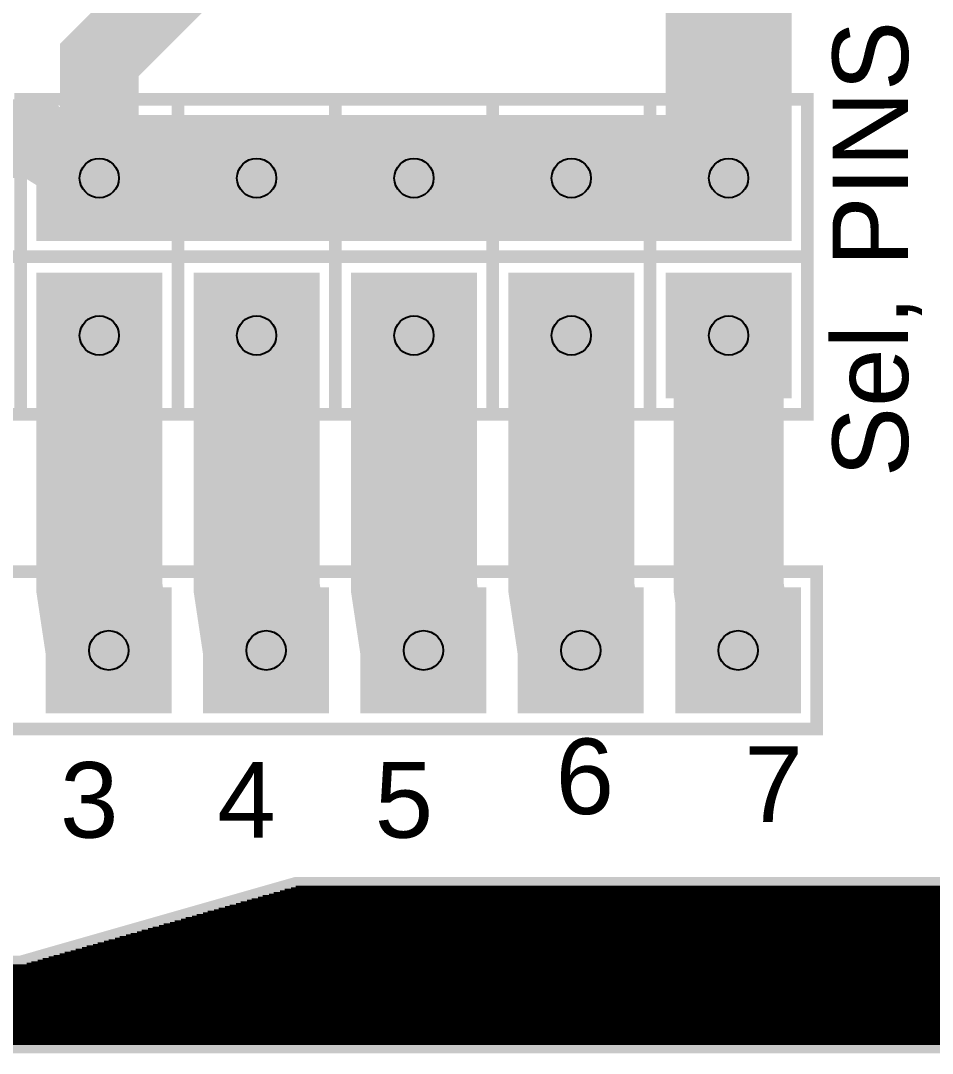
# Model space of a CAD drawing. Extents: x -1.19 to 1.19, y -1.21 to 1.21.
# Drawn here: x -0.615 to -0.036, y -1.21 to -0.554 of the extents above; entities that cross this region are included whole.
import ezdxf

# ---------------------------------------------------------------- set-up
doc = ezdxf.new("R2010")
doc.units = 0
doc.layers.get('0').update_dxf_attribs({"linetype": 'CONTINUOUS'})

# ---------------------------------------------------------------- blocks, each defined once
blk = doc.blocks.new('RPAD')
blk.add_trace([(-0.5, -0.5), (-0.5, 0.5), (0.5, -0.5), (0.5, 0.5)])

msp = doc.modelspace()

# ---------------------------------------------------------------- linework, layer by layer
for points, const_width in [([(-0.165, -0.654), (-0.165, -0.254), (-0.19, -0.254)], 0.08), ([(-0.515, -0.354), (-0.515, -0.529), (-0.565, -0.579), (-0.565, -0.654)], 0.05), ([(-0.565, -0.654), (-0.605, -0.629), (-1.09, -0.629)], 0.05), ([(-0.565, -0.654), (-0.465, -0.654)], 0.08), ([(-0.465, -0.654), (-0.365, -0.654)], 0.08), ([(-0.365, -0.654), (-0.265, -0.654)], 0.08), ([(-0.265, -0.654), (-0.165, -0.654)], 0.08), ([(-0.565, -0.754), (-0.565, -0.914), (-0.559, -0.954)], 0.08), ([(-0.465, -0.754), (-0.465, -0.914), (-0.459, -0.954)], 0.08), ([(-0.365, -0.754), (-0.365, -0.914), (-0.359, -0.954)], 0.08), ([(-0.265, -0.754), (-0.265, -0.914), (-0.259, -0.954)], 0.08), ([(-0.165, -0.754), (-0.165, -0.914), (-0.159, -0.954)], 0.07), ([(-0.99, -1.104), (-0.94, -1.154), (-0.615, -1.154), (-0.44, -1.104), (1.184, -1.104), (1.184, -1.204), (-1.165, -1.204), (-1.165, -1.104), (-0.99, -1.104)], 0.012)]:
    msp.add_lwpolyline(points, dxfattribs=dict(const_width=const_width))
for points in [[(-0.454, -1.108), (1.184, -1.108)], [(-0.45, -1.107), (1.184, -1.107)], [(-0.447, -1.106), (1.184, -1.106)], [(-0.443, -1.105), (1.184, -1.105)], [(-0.44, -1.104), (1.184, -1.104)], [(-0.478, -1.115), (1.184, -1.115)], [(-0.475, -1.114), (1.184, -1.114)], [(-0.471, -1.113), (1.184, -1.113)], [(-0.468, -1.112), (1.184, -1.112)], [(-0.464, -1.111), (1.184, -1.111)], [(-0.461, -1.11), (1.184, -1.11)], [(-0.457, -1.109), (1.184, -1.109)], [(-0.499, -1.121), (1.184, -1.121)], [(-0.496, -1.12), (1.184, -1.12)], [(-0.492, -1.119), (1.184, -1.119)], [(-0.489, -1.118), (1.184, -1.118)], [(-0.485, -1.117), (1.184, -1.117)], [(-0.482, -1.116), (1.184, -1.116)], [(-0.524, -1.128), (1.184, -1.128)], [(-0.52, -1.127), (1.184, -1.127)], [(-0.517, -1.126), (1.184, -1.126)], [(-0.513, -1.125), (1.184, -1.125)], [(-0.51, -1.124), (1.184, -1.124)], [(-0.506, -1.123), (1.184, -1.123)], [(-0.503, -1.122), (1.184, -1.122)], [(-0.545, -1.134), (1.184, -1.134)], [(-0.541, -1.133), (1.184, -1.133)], [(-0.538, -1.132), (1.184, -1.132)], [(-0.534, -1.131), (1.184, -1.131)], [(-0.531, -1.13), (1.184, -1.13)], [(-0.527, -1.129), (1.184, -1.129)], [(-0.569, -1.141), (1.184, -1.141)], [(-0.566, -1.14), (1.184, -1.14)], [(-0.562, -1.139), (1.184, -1.139)], [(-0.559, -1.138), (1.184, -1.138)], [(-0.555, -1.137), (1.184, -1.137)], [(-0.552, -1.136), (1.184, -1.136)], [(-0.548, -1.135), (1.184, -1.135)], [(-0.594, -1.148), (1.184, -1.148)], [(-0.59, -1.147), (1.184, -1.147)], [(-0.587, -1.146), (1.184, -1.146)], [(-0.583, -1.145), (1.184, -1.145)], [(-0.58, -1.144), (1.184, -1.144)], [(-0.576, -1.143), (1.184, -1.143)], [(-0.573, -1.142), (1.184, -1.142)], [(-1.165, -1.154), (1.184, -1.154)], [(-0.611, -1.153), (1.184, -1.153)], [(-0.608, -1.152), (1.184, -1.152)], [(-0.604, -1.151), (1.184, -1.151)], [(-0.601, -1.15), (1.184, -1.15)], [(-0.597, -1.149), (1.184, -1.149)], [(-1.165, -1.155), (1.184, -1.155)], [(-1.165, -1.156), (1.184, -1.156)], [(-1.165, -1.157), (1.184, -1.157)], [(-1.165, -1.158), (1.184, -1.158)], [(-1.165, -1.159), (1.184, -1.159)], [(-1.165, -1.16), (1.184, -1.16)], [(-1.165, -1.161), (1.184, -1.161)], [(-1.165, -1.162), (1.184, -1.162)], [(-1.165, -1.163), (1.184, -1.163)], [(-1.165, -1.164), (1.184, -1.164)], [(-1.165, -1.165), (1.184, -1.165)], [(-1.165, -1.166), (1.184, -1.166)], [(-1.165, -1.167), (1.184, -1.167)], [(-1.165, -1.168), (1.184, -1.168)], [(-1.165, -1.169), (1.184, -1.169)], [(-1.165, -1.17), (1.184, -1.17)], [(-1.165, -1.171), (1.184, -1.171)], [(-1.165, -1.172), (1.184, -1.172)], [(-1.165, -1.173), (1.184, -1.173)], [(-1.165, -1.174), (1.184, -1.174)], [(-1.165, -1.175), (1.184, -1.175)], [(-1.165, -1.176), (1.184, -1.176)], [(-1.165, -1.177), (1.184, -1.177)], [(-1.165, -1.178), (1.184, -1.178)], [(-1.165, -1.179), (1.184, -1.179)], [(-1.165, -1.18), (1.184, -1.18)], [(-1.165, -1.181), (1.184, -1.181)], [(-1.165, -1.182), (1.184, -1.182)], [(-1.165, -1.183), (1.184, -1.183)], [(-1.165, -1.184), (1.184, -1.184)], [(-1.165, -1.185), (1.184, -1.185)], [(-1.165, -1.186), (1.184, -1.186)], [(-1.165, -1.187), (1.184, -1.187)], [(-1.165, -1.188), (1.184, -1.188)], [(-1.165, -1.189), (1.184, -1.189)], [(-1.165, -1.19), (1.184, -1.19)], [(-1.165, -1.191), (1.184, -1.191)], [(-1.165, -1.192), (1.184, -1.192)], [(-1.165, -1.193), (1.184, -1.193)], [(-1.165, -1.194), (1.184, -1.194)], [(-1.165, -1.195), (1.184, -1.195)], [(-1.165, -1.196), (1.184, -1.196)], [(-1.165, -1.197), (1.184, -1.197)], [(-1.165, -1.198), (1.184, -1.198)], [(-1.165, -1.199), (1.184, -1.199)], [(-1.165, -1.2), (1.184, -1.2)], [(-1.165, -1.201), (1.184, -1.201)], [(-1.165, -1.202), (1.184, -1.202)], [(-1.165, -1.203), (1.184, -1.203)], [(-1.165, -1.204), (1.184, -1.204)]]:
    msp.add_lwpolyline(points)
for centre in [(-0.565, -0.654), (-0.465, -0.654), (-0.365, -0.654), (-0.265, -0.654), (-0.165, -0.654), (-0.565, -0.754), (-0.565, -0.754), (-0.465, -0.754), (-0.465, -0.754), (-0.365, -0.754), (-0.365, -0.754), (-0.265, -0.754), (-0.265, -0.754), (-0.265, -0.754), (-0.165, -0.754), (-0.165, -0.754), (-0.165, -0.754), (-0.559, -0.954), (-0.459, -0.954), (-0.359, -0.954), (-0.259, -0.954), (-0.159, -0.954)]:
    msp.add_circle(centre, 0.0125)
at = {"layer": '12632256', "const_width": 0.008}
for points in [[(-0.615, -0.804), (-0.515, -0.804), (-0.515, -0.604), (-0.615, -0.604), (-0.615, -0.804)], [(-0.515, -0.804), (-0.415, -0.804), (-0.415, -0.604), (-0.515, -0.604), (-0.515, -0.804)], [(-0.415, -0.804), (-0.315, -0.804), (-0.315, -0.604), (-0.415, -0.604), (-0.415, -0.804)], [(-0.315, -0.804), (-0.215, -0.804), (-0.215, -0.604), (-0.315, -0.604), (-0.315, -0.804)], [(-0.215, -0.804), (-0.115, -0.804), (-0.115, -0.604), (-0.215, -0.604), (-0.215, -0.804)], [(-0.715, -0.804), (-0.115, -0.804), (-0.115, -0.704), (-0.715, -0.704), (-0.715, -0.804)], [(-0.315, -0.804), (-0.115, -0.804), (-0.115, -0.704), (-0.315, -0.704), (-0.315, -0.804)], [(-0.909, -1.004), (-0.109, -1.004), (-0.109, -0.904), (-0.909, -0.904), (-0.909, -1.004)]]:
    msp.add_lwpolyline(points, dxfattribs=at)

# ---------------------------------------------------------------- block references
at = {"xscale": 0.08, "yscale": 0.08}
for p, rotation in [((-0.565, -0.654), 90), ((-0.465, -0.654), 90), ((-0.365, -0.654), -90), ((-0.265, -0.654), 90), ((-0.165, -0.654), 90), ((-0.565, -0.754), 90), ((-0.465, -0.754), 90), ((-0.365, -0.754), -90), ((-0.265, -0.754), 180), ((-0.265, -0.754), 90), ((-0.165, -0.754), 180), ((-0.165, -0.754), 90)]:
    msp.add_blockref('RPAD', p, dxfattribs=dict(at, rotation=rotation))
for p in [(-0.565, -0.754), (-0.465, -0.754), (-0.365, -0.754), (-0.265, -0.754), (-0.165, -0.754), (-0.559, -0.954), (-0.459, -0.954), (-0.359, -0.954), (-0.259, -0.954), (-0.159, -0.954)]:
    msp.add_blockref('RPAD', p, dxfattribs=at)

# ---------------------------------------------------------------- texts
at = {"layer": '12632256', "width": 1.041667}
msp.add_text('Sel, PINS', height=0.048, rotation=90, dxfattribs=at).set_placement((-0.051, -0.844))
for s, p in [('6', (-0.275, -1.058)), ('7', (-0.155, -1.063)), ('3', (-0.59, -1.073)), ('4', (-0.49, -1.073)), ('5', (-0.39, -1.073))]:
    msp.add_text(s, height=0.048, dxfattribs=at).set_placement(p)

doc.saveas('drawing.dxf')
